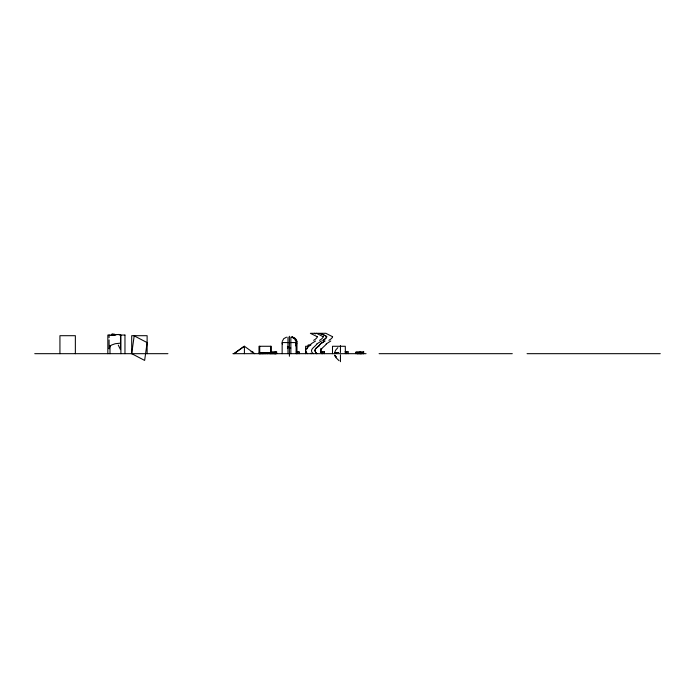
<?xml version="1.0" encoding="UTF-8"?>
<svg xmlns="http://www.w3.org/2000/svg" width="695" height="695" viewBox="0 0 695 695"><rect width="100%" height="100%" fill="white"/><g stroke="black" fill="none" stroke-linecap="round" stroke-linejoin="round"><path stroke-width="1.04" d="M124.97 353.677L124.97 335.042M131.702 353.677L134.187 335.859L147.123 342.592L144.638 360.41L131.702 353.677L131.702 335.694L147.123 335.694L147.123 353.677M334.616 352.669L335.659 350.158L337.857 347.656M282.205 341.523L283.716 338.682L286.557 337.162M306.191 351.731L305.618 353.677L305.618 346.275L308.554 346.275M307.06 348.829L308.215 344.946L310.943 344.946M319.422 345.102L320.482 343.982A2.841 0.851 -28.2 0 1 320.942 343.565M319.778 344.824L318.875 345.815M319.474 345.241L318.736 345.962M315.591 348.847L314.878 350.488L315.695 352.426M315.773 348.647L314.722 350.488L316.025 352.817M315.617 348.647L316.781 347.717M316.937 343.982C315.009 347.092 308.172 349.863 313.332 353.677M318.892 345.962L318.258 346.414M326.303 343.982C324.374 347.092 317.546 349.863 322.697 353.677M315.808 348.456L316.416 347.891M318.744 346.11L317.267 347.205M318.232 346.562L317.05 347.37M233.833 353.677L244.119 346.275M234.119 353.677L244.414 346.275L254.7 353.677M315.521 341.01L311.551 343.565A2.841 0.851 -28.2 0 0 311.021 343.99C309.127 347.126 302.282 349.863 307.451 353.677M321.403 341.01L317.433 343.565A2.841 0.851 -28.2 0 0 316.903 343.99M324.791 341.01L324.33 341.332M324.947 341.01L323.349 341.949M330.768 341.01L326.806 343.565A2.841 0.851 -28.2 0 0 326.268 343.99M321.429 343.13L322.037 342.844M324.244 341.488L322.602 342.4M321.655 342.991L322.506 342.548M322.115 342.696L323.253 342.105M334.877 352.686L338.769 352.487M110.948 335.477L116.777 334.495L111.548 335.207M112.034 335.051L115.196 334.504M111.982 334.165L115.726 334.808M287.965 348.047L287.704 348.056A5.447 5.447 0 0 1 287.382 348.047M114.788 334.521L120.504 334.616L120.504 349.628L118.272 345.094M120.504 343.13L115.17 343.738L111.626 345.024A3.527 1.685 -27.5 0 0 110.019 346.318L109.089 348.838L109.089 339.907M314.375 333.296L315.634 333.913M316.468 333.296L323.123 336.667M110.922 335.042L107.829 335.042L107.829 353.677M119.853 335.042L124.909 335.042M250.947 351.826L252.893 351.826M270.998 351.826L276.671 351.826L276.671 353.677M296.339 351.826L299.467 351.826L299.467 353.677M320.378 351.826L324.478 351.826M344.963 351.826L348.186 351.826M356.022 351.826L363.772 351.826M355.701 352.747L363.424 352.747L363.424 353.677M34.75 353.677L167.929 353.677M232.877 353.677L366.057 353.677M379.096 353.677L512.276 353.677M527.071 353.677L660.25 353.677M291.692 337.058L292.239 337.084M335.537 352.487L336.198 352.686M291.9 337.084L292.777 337.162M114.623 334.217L111.739 334.347L115.37 334.538M292.439 337.162L295.418 338.491L297.139 341.523M291.883 337.223L294.558 338.804L295.966 341.558M292.969 337.292L295.279 338.682L296.8 341.523M322.167 334.234L320.082 333.531M320.378 333.643L322.654 334.408M322.497 334.408L323.14 334.599M322.984 334.599L325.99 336.033M323.47 334.79L326.25 336.241M336.154 356.935L334.634 355.414M336.067 356.77L335.468 356.292M339.056 360.696L336.006 357.69L334.729 355.18M316.877 353.677L315.869 352.817M316.26 353.234L316.72 353.677M310.778 353.234L311.238 353.677M332.488 336.667L325.833 333.296L310.387 333.322L317.241 336.667M326.32 336.458L326.667 336.667A7.506 2.441 -23.5 0 1 322.906 340.35M335.216 356.005L334.799 355.371M363.598 351.826L363.598 353.677M363.233 352.747L363.233 353.677M362.755 352.747L362.755 353.677M361.478 352.747L361.478 353.677M361.331 352.747L361.331 353.677M360.861 352.747L360.861 353.677M360.54 352.747L360.54 353.677M360.41 352.747L360.41 353.677M360.245 352.747L360.245 353.677M360.053 351.826L360.097 353.677M359.767 353.677L359.767 352.747L359.628 353.677M359.15 352.747L359.107 353.677M358.49 352.747L358.49 353.677M358.203 352.747L358.203 353.677M358.107 352.747L358.107 353.677M357.638 352.747L357.638 353.677M357.447 352.747L357.447 353.677M357.161 352.747L357.161 353.677M356.926 352.747L356.926 353.677M355.883 352.747L355.883 353.677M348.073 351.826L348.073 353.677M346.536 351.826L346.536 353.677M345.398 353.677L345.285 346.275L332.497 346.275L332.497 353.677M340.446 345.65L340.446 352.53M340.446 354.815L340.446 361.704M324.33 351.826L324.33 353.677M322.836 351.826L322.836 353.677M321.681 351.826L321.681 353.677M320.864 348.386L320.864 352.617M297.964 351.826L297.964 353.677M296.965 353.677L296.965 342.574L282.153 342.574L282.153 353.677M296.808 351.826L296.808 353.677M296.122 342.574L296.122 353.677M290.858 337.136L290.858 353.677M289.398 336.258L289.398 356.24M287.982 337.136L287.982 353.677M276.063 353.677L275.993 352.747L259.287 352.747L259.357 353.677M275.906 351.826L275.906 353.677M275.724 352.747L275.724 353.677M275.576 352.747L275.576 353.677M275.255 352.747L275.255 353.677M275.151 351.826L275.168 353.677M275.046 352.747L275.046 353.677M274.325 352.747L274.325 353.677M273.908 352.747L273.908 353.677M273.769 352.747L273.769 353.677M273.335 352.747L273.335 353.677M272.796 352.747L272.796 353.677M272.622 352.747L272.622 353.677M272.414 352.747L272.414 353.677M271.788 352.747L271.788 353.677M271.693 352.747L271.693 353.677M271.146 351.826L271.276 353.677L271.293 346.275L259.018 346.275L259.018 353.677M270.85 352.747L270.85 353.677M270.598 346.275L270.598 353.677M270.494 352.747L270.494 353.677M270.042 352.747L270.042 353.677M269.834 352.747L269.834 353.677M269.217 352.747L269.217 353.677M268.774 352.747L268.757 353.677M267.914 352.747L267.914 353.677M267.679 352.747L267.679 353.677M267.445 352.747L267.445 353.677M266.593 352.747L266.585 353.677M266.133 352.747L266.133 353.677M265.516 352.747L265.516 353.677M265.308 352.747L265.308 353.677M264.865 352.747L264.865 353.677M264.5 352.747L264.5 353.677M264.074 352.747L264.074 353.677M263.657 352.747L263.657 353.677M263.57 352.747L263.57 353.677M262.936 352.747L262.936 353.677M262.736 352.747L262.736 353.677M262.554 352.747L262.554 353.677M262.024 352.747L262.024 353.677M261.911 352.747L261.911 353.677M261.45 352.747L261.581 353.677M261.033 352.747L261.025 353.677M260.312 352.747L260.312 353.677M260.095 352.747L260.095 353.677M259.713 346.275L259.774 353.677M259.626 352.747L259.626 353.677M259.426 352.747L259.426 353.677M244.414 346.275L244.414 353.677M120.904 335.042L120.904 353.677M109.992 345.389L109.992 353.677M109.089 335.025L109.089 337.631M75.355 353.677L75.355 335.694L59.935 335.694L59.935 353.677M295.966 342.6A5.447 5.447 0 0 1 295.74 344.155M332.618 336.615A7.506 2.441 -23.5 0 1 328.883 340.35M320.291 343.99A2.841 0.851 -28.2 0 1 320.612 343.704M326.789 336.615A7.506 2.441 -23.5 0 1 323.053 340.35M323.253 336.615A7.506 2.441 -23.5 0 1 319.518 340.35M317.372 336.615A7.506 2.441 -23.5 0 1 313.627 340.35M282.5 344.399A5.447 5.447 0 0 1 282.196 342.6M296.808 342.6A5.447 5.447 0 0 1 295.705 345.884M290.831 348.03A5.447 5.447 0 0 1 287.374 346.318M120.504 334.599L118.306 334.477L120.504 334.616M361.947 353.677L361.947 352.747L361.904 353.677M274.664 353.677L274.664 352.747L274.594 353.677M260.773 353.677L260.773 352.747L260.686 353.677"/></g></svg>
